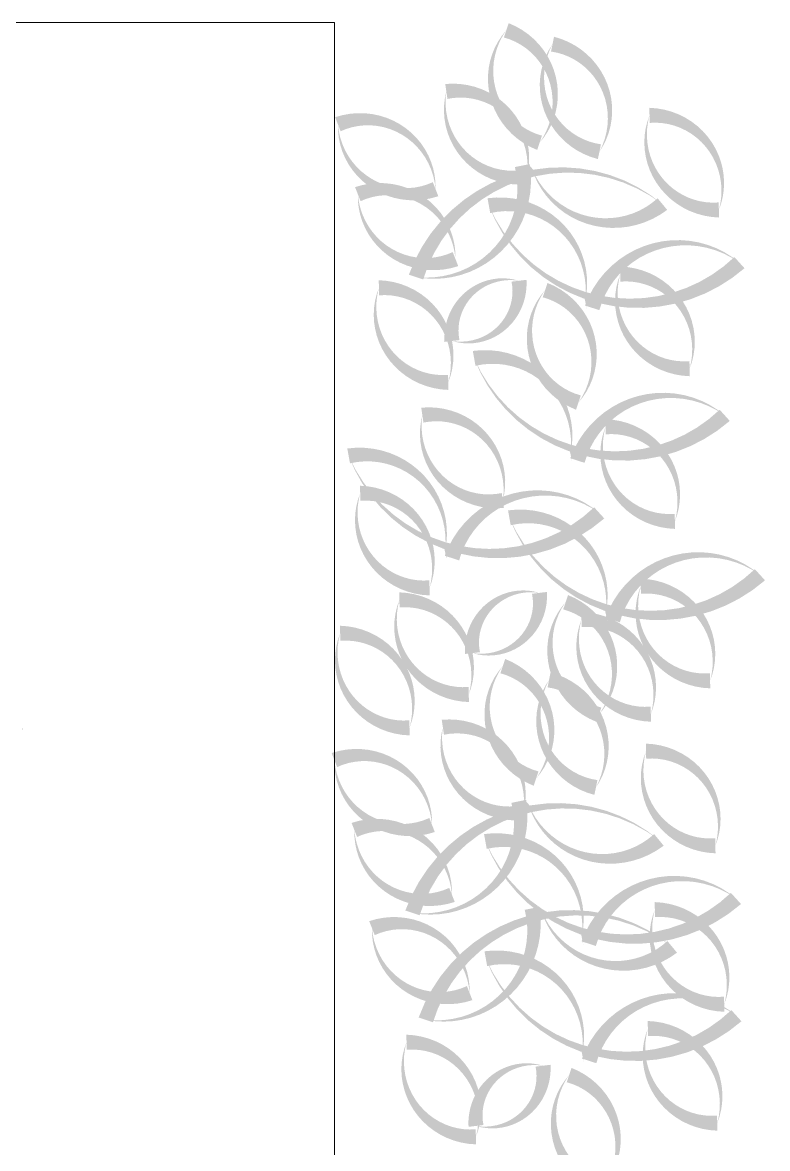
# Model space of a CAD drawing. Header units: metres. Extents: x -45 to 1930, y -347 to 488.
# Drawn here: x 44.413 to 46.883, y -36.977 to -33.244 of the extents above; entities that cross this region are included whole.
import ezdxf

# ---------------------------------------------------------------- set-up
doc = ezdxf.new("R2010")
doc.units = ezdxf.units.M
doc.linetypes.add('ČERCHOVANÁ', pattern=[25.4, 12.7, -6.35, 0, -6.35])
doc.layers.add('OSA', color=7, linetype='ČERCHOVANÁ')
doc.layers.add('zariz.predmety', color=203, linetype='Continuous')

# ---------------------------------------------------------------- blocks, each defined once
blk = doc.blocks.new('BMW8-PUD')
for p, q in [((0.0191, -0.1231), (0.0191, -0.1231)), ((0.0191, -0.1263), (0.0191, -0.1263))]:
    blk.add_line(p, q)

msp = doc.modelspace()

# ---------------------------------------------------------------- linework, layer by layer
at = {"layer": 'OSA', "linetype": 'Continuous', "lineweight": 0}
for p, q in [((41.24764, -33.244017), (45.44764, -33.244017)), ((45.44764, -33.244017), (45.44764, -39.735876))]:
    msp.add_line(p, q, dxfattribs=at)
at = {"layer": 'zariz.predmety', "color": 253, "linetype": 'Continuous', "ltscale": 0.001}
for points in [[(46.127188, -33.642795, 0, 0, 0.52056705), (46.127188, -33.642795, 0, 0.05, 0.52056705), (46.016738, -33.269822, 0, 0.05, 0.52056705), (46.127188, -33.642795, 0.05, 0.05, 0)], [(46.170141, -33.315737, 0, 0, 0.52056705), (46.170141, -33.315737, 0, 0.05, 0.52056705), (46.325594, -33.672308, 0, 0.05, 0.52056705), (46.170141, -33.315737, 0.05, 0.05, 0)], [(45.818084, -33.472586, 0, 0, 0.52056705), (45.818084, -33.472586, 0, 0.05, 0.52056705), (46.084845, -33.755687, 0, 0.05, 0.52056705), (45.818084, -33.472586, 0.05, 0.05, 0)], [(45.782364, -33.796702, 0, 0, 0.52056705), (45.782364, -33.796702, 0, 0.05, 0.52056705), (45.458498, -33.581253, 0, 0.05, 0.52056705), (45.782364, -33.796702, 0.05, 0.05, 0)], [(46.721708, -33.86557, 0, 0, 0.52056705), (46.721708, -33.86557, 0, 0.05, 0.52056705), (46.491763, -33.551829, 0, 0.05, 0.52056705), (46.721708, -33.86557, 0.05, 0.05, 0)], [(45.717496, -34.088072, 0, 0, 0.52056705), (45.717496, -34.088072, 0, 0.05, 0.52056705), (46.069952, -33.718312, 0, 0.05, 0.52056705), (46.10071, -33.725905, 0, 0.05, 0.52056705), (46.534439, -33.846014, 0, 0.05, 0.52056705), (45.717496, -34.088072, 0.05, 0.05, 0)], [(45.848454, -34.028472, 0, 0, 0.52056705), (45.848454, -34.028472, 0, 0.05, 0.52056705), (45.524588, -33.813022, 0, 0.05, 0.52056705), (45.848454, -34.028472, 0.05, 0.05, 0)], [(46.789949, -34.040219, 0, 0, 0.52056705), (46.789949, -34.040219, 0, 0.05, 0.52056705), (46.301587, -34.19005, 0, 0.05, 0.52056705), (46.278486, -34.16837, 0, 0.05, 0.52056705), (45.959114, -33.851276, 0, 0.05, 0.52056705), (46.789949, -34.040219, 0.05, 0.05, 0)], [(45.836738, -34.299918, 0, 0, 0.52056705), (45.836738, -34.299918, 0, 0.05, 0.52056705), (46.05903, -34.100209, 0, 0.05, 0.52056705), (45.836738, -34.299918, 0.05, 0.05, 0)], [(46.624685, -34.391814, 0, 0, 0.52056705), (46.624685, -34.391814, 0, 0.05, 0.52056705), (46.39474, -34.078073, 0, 0.05, 0.52056705), (46.624685, -34.391814, 0.05, 0.05, 0)], [(45.594541, -34.123499, 0, 0, 0.52056705), (45.594541, -34.123499, 0, 0.05, 0.52056705), (45.824485, -34.437239, 0, 0.05, 0.52056705), (45.594541, -34.123499, 0.05, 0.05, 0)], [(46.256019, -34.504204, 0, 0, 0.52056705), (46.256019, -34.504204, 0, 0.05, 0.52056705), (46.145569, -34.131231, 0, 0.05, 0.52056705), (46.256019, -34.504204, 0.05, 0.05, 0)], [(46.741106, -34.546469, 0, 0, 0.52056705), (46.741106, -34.546469, 0, 0.05, 0.52056705), (46.252744, -34.6963, 0, 0.05, 0.52056705), (46.229642, -34.67462, 0, 0.05, 0.52056705), (45.91027, -34.357526, 0, 0.05, 0.52056705), (46.741106, -34.546469, 0.05, 0.05, 0)], [(45.738557, -34.54581, 0, 0, 0.52056705), (45.738557, -34.54581, 0, 0.05, 0.52056705), (46.005318, -34.828911, 0, 0.05, 0.52056705), (45.738557, -34.54581, 0.05, 0.05, 0)], [(46.575841, -34.898064, 0, 0, 0.52056705), (46.575841, -34.898064, 0, 0.05, 0.52056705), (46.345897, -34.584323, 0, 0.05, 0.52056705), (46.575841, -34.898064, 0.05, 0.05, 0)], [(46.324997, -34.869901, 0, 0, 0.52056705), (46.324997, -34.869901, 0, 0.05, 0.52056705), (45.836635, -35.019732, 0, 0.05, 0.52056705), (45.813533, -34.998052, 0, 0.05, 0.52056705), (45.494161, -34.680957, 0, 0.05, 0.52056705), (46.324997, -34.869901, 0.05, 0.05, 0)], [(45.762357, -35.118621, 0, 0, 0.52056705), (45.762357, -35.118621, 0, 0.05, 0.52056705), (45.532413, -34.80488, 0, 0.05, 0.52056705), (45.762357, -35.118621, 0.05, 0.05, 0)], [(46.857892, -35.075114, 0, 0, 0.52056705), (46.857892, -35.075114, 0, 0.05, 0.52056705), (46.36953, -35.224945, 0, 0.05, 0.52056705), (46.346428, -35.203265, 0, 0.05, 0.52056705), (46.027056, -34.886171, 0, 0.05, 0.52056705), (46.857892, -35.075114, 0.05, 0.05, 0)], [(46.692627, -35.426709, 0, 0, 0.52056705), (46.692627, -35.426709, 0, 0.05, 0.52056705), (46.462683, -35.112968, 0, 0.05, 0.52056705), (46.692627, -35.426709, 0.05, 0.05, 0)], [(45.90468, -35.334813, 0, 0, 0.52056705), (45.90468, -35.334813, 0, 0.05, 0.52056705), (46.126973, -35.135104, 0, 0.05, 0.52056705), (45.90468, -35.334813, 0.05, 0.05, 0)], [(45.662483, -35.158394, 0, 0, 0.52056705), (45.662483, -35.158394, 0, 0.05, 0.52056705), (45.892428, -35.472135, 0, 0.05, 0.52056705), (45.662483, -35.158394, 0.05, 0.05, 0)], [(46.323961, -35.539099, 0, 0, 0.52056705), (46.323961, -35.539099, 0, 0.05, 0.52056705), (46.213512, -35.166126, 0, 0.05, 0.52056705), (46.323961, -35.539099, 0.05, 0.05, 0)], [(46.496155, -35.537382, 0, 0, 0.52056705), (46.496155, -35.537382, 0, 0.05, 0.52056705), (46.26621, -35.223641, 0, 0.05, 0.52056705), (46.496155, -35.537382, 0.05, 0.05, 0)], [(45.466011, -35.269067, 0, 0, 0.52056705), (45.466011, -35.269067, 0, 0.05, 0.52056705), (45.695955, -35.582807, 0, 0.05, 0.52056705), (45.466011, -35.269067, 0.05, 0.05, 0)], [(46.115603, -35.750914, 0, 0, 0.52056705), (46.115603, -35.750914, 0, 0.05, 0.52056705), (46.005154, -35.377942, 0, 0.05, 0.52056705), (46.115603, -35.750914, 0.05, 0.05, 0)], [(46.158557, -35.423857, 0, 0, 0.52056705), (46.158557, -35.423857, 0, 0.05, 0.52056705), (46.314009, -35.780427, 0, 0.05, 0.52056705), (46.158557, -35.423857, 0.05, 0.05, 0)], [(45.806499, -35.580705, 0, 0, 0.52056705), (45.806499, -35.580705, 0, 0.05, 0.52056705), (46.07326, -35.863806, 0, 0.05, 0.52056705), (45.806499, -35.580705, 0.05, 0.05, 0)], [(45.77078, -35.904822, 0, 0, 0.52056705), (45.77078, -35.904822, 0, 0.05, 0.52056705), (45.446914, -35.689372, 0, 0.05, 0.52056705), (45.77078, -35.904822, 0.05, 0.05, 0)], [(46.710123, -35.973689, 0, 0, 0.52056705), (46.710123, -35.973689, 0, 0.05, 0.52056705), (46.480179, -35.659948, 0, 0.05, 0.52056705), (46.710123, -35.973689, 0.05, 0.05, 0)], [(45.705912, -36.196192, 0, 0, 0.52056705), (45.705912, -36.196192, 0, 0.05, 0.52056705), (46.058367, -35.826432, 0, 0.05, 0.52056705), (46.089125, -35.834025, 0, 0.05, 0.52056705), (46.522855, -35.954133, 0, 0.05, 0.52056705), (45.705912, -36.196192, 0.05, 0.05, 0)], [(45.836869, -36.136592, 0, 0, 0.52056705), (45.836869, -36.136592, 0, 0.05, 0.52056705), (45.513003, -35.921142, 0, 0.05, 0.52056705), (45.836869, -36.136592, 0.05, 0.05, 0)], [(46.778365, -36.148339, 0, 0, 0.52056705), (46.778365, -36.148339, 0, 0.05, 0.52056705), (46.290002, -36.29817, 0, 0.05, 0.52056705), (46.266901, -36.276489, 0, 0.05, 0.52056705), (45.947529, -35.959395, 0, 0.05, 0.52056705), (46.778365, -36.148339, 0.05, 0.05, 0)], [(45.750043, -36.550894, 0, 0, 0.52056705), (45.750043, -36.550894, 0, 0.05, 0.52056705), (46.102498, -36.181134, 0, 0.05, 0.52056705), (46.133257, -36.188726, 0, 0.05, 0.52056705), (46.566986, -36.308835, 0, 0.05, 0.52056705), (45.750043, -36.550894, 0.05, 0.05, 0)], [(46.73939, -36.499144, 0, 0, 0.52056705), (46.73939, -36.499144, 0, 0.05, 0.52056705), (46.509445, -36.185404, 0, 0.05, 0.52056705), (46.73939, -36.499144, 0.05, 0.05, 0)], [(45.895333, -36.462195, 0, 0, 0.52056705), (45.895333, -36.462195, 0, 0.05, 0.52056705), (45.571466, -36.246746, 0, 0.05, 0.52056705), (45.895333, -36.462195, 0.05, 0.05, 0)], [(46.779844, -36.537035, 0, 0, 0.52056705), (46.779844, -36.537035, 0, 0.05, 0.52056705), (46.291482, -36.686866, 0, 0.05, 0.52056705), (46.26838, -36.665186, 0, 0.05, 0.52056705), (45.949008, -36.348091, 0, 0.05, 0.52056705), (46.779844, -36.537035, 0.05, 0.05, 0)], [(46.716263, -36.893359, 0, 0, 0.52056705), (46.716263, -36.893359, 0, 0.05, 0.52056705), (46.486319, -36.579618, 0, 0.05, 0.52056705), (46.716263, -36.893359, 0.05, 0.05, 0)], [(45.686119, -36.625044, 0, 0, 0.52056705), (45.686119, -36.625044, 0, 0.05, 0.52056705), (45.916064, -36.938784, 0, 0.05, 0.52056705), (45.686119, -36.625044, 0.05, 0.05, 0)], [(45.916431, -36.902606, 0, 0, 0.52056705), (45.916431, -36.902606, 0, 0.05, 0.52056705), (46.138724, -36.702896, 0, 0.05, 0.52056705), (45.916431, -36.902606, 0.05, 0.05, 0)], [(46.335712, -37.106891, 0, 0, 0.52056705), (46.335712, -37.106891, 0, 0.05, 0.52056705), (46.225262, -36.733919, 0, 0.05, 0.52056705), (46.335712, -37.106891, 0.05, 0.05, 0)]]:
    msp.add_lwpolyline(points, format="xyseb", close=True, dxfattribs=at)

# ---------------------------------------------------------------- block references
at = {"linetype": 'Continuous', "lineweight": 0, "rotation": 174.5233982285168}
msp.add_blockref('BMW8-PUD', (44.420104, -35.711413), dxfattribs=at)

doc.saveas('drawing.dxf')
